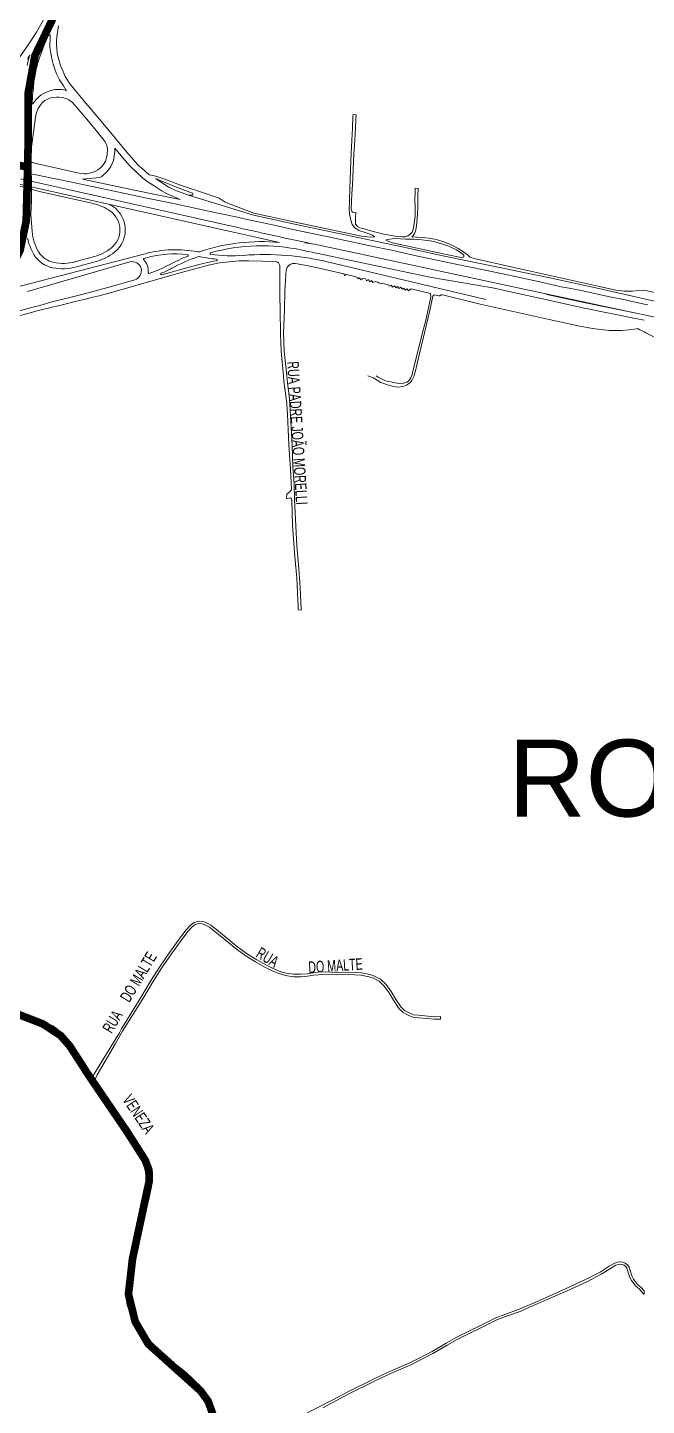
# Model space of a CAD drawing. Header units: millimetres. Extents: x 617885 to 663705, y 7172943 to 7234736.
# Drawn here: x 650598 to 651403, y 7183461 to 7185253 of the extents above; entities that cross this region are included whole.
import ezdxf

# ---------------------------------------------------------------- set-up
doc = ezdxf.new("R2010")
doc.units = ezdxf.units.MM
doc.layers.add('BAIRROS', color=12, linetype='Continuous')
doc.layers.add('TOP_VIAS 10.000', color=7, linetype='Continuous', lineweight=9)
doc.layers.add('VIAS', color=7, linetype='Continuous', lineweight=5)
doc.styles.add('LDUP', font='LDUP.SHX')
doc.styles.get("Standard").update_dxf_attribs({"font": 'arial.ttf'})

msp = doc.modelspace()

# ---------------------------------------------------------------- linework, layer by layer
at = {"layer": 'BAIRROS', "lineweight": 40, "ltscale": 0.3, "const_width": 10}
for points in [[(649265, 7186005.1), (649419.3, 7185903), (649530.2, 7185802.2), (649704.9, 7185597.1), (649798.9, 7185492), (649953.7, 7185351.4), (650110, 7185248.3), (650234.6, 7185183), (650417.5, 7185116.6), (650505.3, 7185088.1), (650598, 7185071.6), (650596.2, 7185001.4), (650588.3, 7184963.5), (650569.4, 7184926.2), (650553.2, 7184899.4), (650023.2, 7184755.2), (648828.1, 7184425.8)], [(650672.8, 7185351.9), (650607.6, 7185216.4), (650598.8, 7185168.2), (650598.5, 7185089.9), (650598, 7185071.6), (650505.3, 7185088.1), (650417.5, 7185116.6), (650234.6, 7185183), (650110, 7185248.3), (649953.7, 7185351.4)], [(650672.8, 7185351.9), (650607.6, 7185216.4), (650598.8, 7185168.2), (650598.5, 7185089.9), (650598, 7185071.6), (650598, 7185071.6), (650598, 7185071.6), (650598, 7185071.6), (650596.2, 7185001.4), (650588.3, 7184963.5)], [(650841.1, 7183443.7), (650832.7, 7183466.8), (650823, 7183480), (650755, 7183541), (650738, 7183570), (650729.2, 7183605.6), (650734.5, 7183651.9), (650752.5, 7183735.8), (650756, 7183752), (650755.9, 7183767), (650751, 7183780), (650726.4, 7183818.5), (650677.8, 7183889.8), (650652.7, 7183928.7), (650641, 7183942), (650617.7, 7183957.3), (650542.2, 7183986.5)], [(650542.2, 7183986.5), (650617.7, 7183957.3), (650641, 7183942), (650652.7, 7183928.7), (650677.8, 7183889.8), (650726.4, 7183818.5), (650751, 7183780), (650755.9, 7183767), (650756, 7183752), (650752.5, 7183735.8), (650734.5, 7183651.9), (650729.2, 7183605.6), (650738, 7183570), (650755, 7183541), (650823, 7183480), (650832.7, 7183466.8), (650841.1, 7183443.7)]]:
    msp.add_lwpolyline(points, dxfattribs=at)
at = {"layer": 'VIAS', "color": 253}
for p, q in [((650863.8, 7184987.1), (650587.2, 7185049.2)), ((650865.4, 7184994.2), (650588.7, 7185056.3)), ((650659.6, 7184948.3), (650685.2, 7184955.3)), ((650661.5, 7184941.6), (650687.1, 7184948.6)), ((650772.6, 7184931.5), (650812.8, 7184942.6)), ((650989.7, 7184947.9), (651194.1, 7184899.1))]:
    msp.add_line(p, q, dxfattribs=at)
at = {"layer": 'VIAS', "color": 253, "flags": 128}
for points in [[(650077.8, 7185274.4), (650165.2, 7185225), (650244.8, 7185186.2), (650247.5, 7185184.8), (650312.4, 7185159.5), (650394.6, 7185131.3), (650414.5, 7185125.3), (650433.7, 7185123.5), (650440.5, 7185124.1), (650448.6, 7185125.2), (650456, 7185126.5), (650470.5, 7185130.9), (650485.5, 7185137.8), (650507.5, 7185151.5), (650527, 7185163.5), (650547.2, 7185176.6), (650556.8, 7185183.1), (650566.1, 7185191.2), (650573, 7185197.1), (650579.6, 7185204.7), (650589.3, 7185216.6), (650599.7, 7185231.5), (650609.5, 7185247), (650620.2, 7185265.9)], [(650604, 7185153.3), (650604.5, 7185165), (650605.7, 7185173.9), (650606.3, 7185182.8), (650607.8, 7185190.9), (650609.2, 7185198.7), (650611.3, 7185207), (650613.7, 7185214.8), (650616.5, 7185221.9), (650619.3, 7185229.1), (650622.1, 7185236.2), (650624.7, 7185242.3), (650626.1, 7185243.5), (650627, 7185243.5), (650627.4, 7185243), (650627.5, 7185242), (650627.4, 7185237.3), (650627.1, 7185232.2), (650627, 7185227.5), (650628.2, 7185219.5), (650629.5, 7185212.4), (650631.3, 7185205.3), (650633.5, 7185198.6), (650635.6, 7185192.5), (650639.3, 7185185), (650642.1, 7185180.9), (650644.6, 7185176.9), (650648.3, 7185171.2), (650648.8, 7185170.7), (650646.8, 7185171.4), (650642.4, 7185172.2), (650638.6, 7185172.4), (650633.2, 7185172.1), (650628, 7185171), (650623.3, 7185169.4), (650618.7, 7185167.2), (650615.7, 7185165.3), (650612.6, 7185162.8), (650609.3, 7185159.3), (650607.3, 7185157.1), (650605.9, 7185155.3), (650604.8, 7185153.8), (650603.8, 7185153.3)], [(650597.3, 7185203.5), (650598.8, 7185209.9), (650600.8, 7185216.8), (650597.7, 7185212.3)], [(650691.4, 7185057.9), (650692.9, 7185058.4), (650694.4, 7185059.3), (650696.8, 7185061.3), (650700.2, 7185064.3), (650703.5, 7185068.1), (650706.1, 7185072), (650708.2, 7185076.2), (650709.7, 7185079.9), (650710.8, 7185085.5), (650711.3, 7185091.8), (650711.4, 7185096), (650717.6, 7185088.7), (650724.6, 7185080.3), (650731.4, 7185072.7), (650748.1, 7185057.2), (650754.7, 7185052), (650762.7, 7185046.9), (650771.9, 7185041), (650779.6, 7185036.8), (650796.6, 7185029.1), (650753.6, 7185038), (650669.3, 7185055.9), (650691.4, 7185057.8)], [(651405.1, 7184892.1), (651400, 7184893.2), (651390.4, 7184895.2), (651380.5, 7184897.5), (651375.2, 7184898.6), (651353.2, 7184903.3), (651320.4, 7184910.4), (651302.5, 7184914.1), (651292.3, 7184915.9), (651260.3, 7184923.1), (651248.5, 7184925.5), (651234.6, 7184928.7), (651218.4, 7184932), (651191.1, 7184937.9), (651157.1, 7184944.9), (651107.4, 7184955.3), (651071.5, 7184963.2), (651041.5, 7184969.5), (650987.3, 7184981.2), (650945.2, 7184990), (650918.9, 7184995.7), (650894.2, 7185000.9), (650879.6, 7185004.3), (650870.9, 7185006.1), (650847.7, 7185011), (650787.6, 7185024), (650752.9, 7185030.8), (650718.7, 7185038.2), (650643, 7185054.4), (650604.3, 7185062.4), (650603, 7185062.6)], [(650552.8, 7184907.4), (650750.8, 7184958.7)], [(650958.6, 7184973.1), (650971.4, 7184971.3), (651381.4, 7184883), (651392.1, 7184880.9)], [(651273.4, 7184905.9), (651321.7, 7184895.2), (651392.1, 7184880.9), (651400, 7184879.2), (651478.3, 7184862.6), (651505.1, 7184857.2), (651511.2, 7184855.8), (651543.2, 7184848.7), (651551.9, 7184846.9), (651620.8, 7184832.4), (651662.9, 7184824.8)]]:
    msp.add_lwpolyline(points, dxfattribs=at)
at = {"layer": 'VIAS', "color": 253}
for points in [[(651419.8, 7184907.2), (651400, 7184911.2), (651397.1, 7184910.5), (651393.3, 7184911), (651385, 7184910.1), (651381.3, 7184910.2), (651374.2, 7184910.2), (651363.1, 7184911.2), (651341.8, 7184916.2), (651228.7, 7184941.3), (651179.1, 7184952.4), (651173.4, 7184954.2), (651170.7, 7184957), (651170.7, 7184957.2), (651158.3, 7184965.7), (651149.1, 7184970.2), (651139.3, 7184974.4), (651129.4, 7184977.1), (651120.1, 7184978.9), (651112.3, 7184979.8), (651104.2, 7184980.2), (651097.8, 7184980.6), (651099.8, 7184982.6), (651101.9, 7184985.8), (651103.1, 7184989.7), (651103.9, 7184995.4), (651105, 7185003.7), (651105.5, 7185018.7), (651105.5, 7185026.8), (651105.6, 7185034.6), (651106.2, 7185043.7), (651102, 7185043.8), (651102, 7185036.8), (651101.9, 7185029.6), (651102.3, 7185018.8), (651102, 7185007.8), (651101.1, 7184998.4), (651100, 7184992.2), (651098.4, 7184986.9), (651095.5, 7184984.1), (651092.5, 7184982.1), (651089.6, 7184980.8), (651085.3, 7184980.6), (651075.7, 7184981.4), (651059.7, 7184984.6), (651045.8, 7184988.3), (651037.4, 7184990.5), (651030.3, 7184992.6), (651027.2, 7184994.3), (651024.5, 7184997.1), (651024.7, 7185005.6), (651025, 7185012.4), (651020.7, 7185012.9), (651019.9, 7185014.2), (651018.9, 7185016.8), (651019.9, 7185036.6), (651020.5, 7185048.2), (651022.6, 7185088.6), (651023.5, 7185105.8), (651024.9, 7185132.2), (651025.1, 7185134.5), (651025.3, 7185139.5), (651021.5, 7185139.8), (651021.3, 7185137.1), (651020.6, 7185122.2), (651019.9, 7185106.4), (651018.7, 7185079.7), (651017.2, 7185043.2), (651016.2, 7185015.3), (651016.6, 7185010.8), (651017.6, 7185006.5), (651018.6, 7185002.6), (651020.3, 7184996.7), (651021.8, 7184994.6), (651023.9, 7184992.3), (651029, 7184989.1), (651038.3, 7184985.8), (651046.7, 7184982.7), (651049.2, 7184981.1), (651049.2, 7184980.6), (651043.8, 7184980.5), (651032.2, 7184981.7), (650948.2, 7184999.5), (650892.3, 7185011.7), (650862.7, 7185022.9), (650855.2, 7185025.9), (650847.1, 7185031.1), (650821.5, 7185039.6), (650795.4, 7185048.4), (650776.6, 7185055.8), (650764.9, 7185059.7), (650756, 7185061.5), (650746.9, 7185069.7), (650742.9, 7185073.2), (650737.7, 7185078.9), (650733.6, 7185083.5), (650729.6, 7185087.9), (650720.7, 7185098.5), (650706.5, 7185115.6), (650699.7, 7185123.9), (650691.4, 7185133.6), (650685.3, 7185140.7), (650679.9, 7185147.5), (650673.5, 7185155.1), (650667.6, 7185162.1), (650661.3, 7185169.7), (650655, 7185177.2), (650651.3, 7185182.3), (650646.9, 7185189.3), (650644.2, 7185195.7), (650640.6, 7185203.5), (650637.2, 7185215.7), (650636.6, 7185220.2), (650636.2, 7185225.5), (650635.6, 7185230.2), (650635.7, 7185235.1), (650636.1, 7185241.3), (650638.4, 7185254.9)], [(650677.1, 7185131.3), (650664.7, 7185146), (650656.3, 7185155.6), (650651.7, 7185158.7), (650649.1, 7185160.2), (650643.3, 7185161.8), (650638.8, 7185162.4), (650635.6, 7185162.4), (650631.7, 7185162), (650627.8, 7185161.3), (650624.4, 7185159.7), (650620.6, 7185157.8), (650616.9, 7185155), (650614.4, 7185151.7)], [(650614.4, 7185151.7), (650611.7, 7185147.6), (650609.7, 7185142.6), (650608.4, 7185136.3), (650607, 7185126.3), (650605.2, 7185113.8), (650602.8, 7185094), (650603.2, 7185027.3)], [(650602.9, 7185077.4), (650604.2, 7185077.2), (650609.1, 7185075.9), (650663, 7185064.1), (650667.7, 7185063.2), (650671.7, 7185062.8), (650674.5, 7185062.7), (650678.6, 7185063.4), (650682, 7185064.2), (650685.6, 7185065.8), (650689.4, 7185067.7), (650692.5, 7185070.2), (650694.4, 7185072.3), (650696.6, 7185074.8), (650699.3, 7185079.2), (650700.7, 7185083.4), (650701.6, 7185087.8), (650701.9, 7185094.9), (650701, 7185099.7), (650699.1, 7185104.3), (650697.7, 7185106), (650687, 7185118.8), (650677.1, 7185131.3)], [(650602.8, 7185094), (650603.2, 7185027.3), (650602.1, 7185009.8), (650603.8, 7184987.6)], [(650533.3, 7185061.5), (650615.4, 7185039.2), (650683.7, 7185023.9)], [(651413.4, 7184897.2), (651400, 7184900.3), (651341.2, 7184913.7), (651277.2, 7184927.2), (651140.3, 7184955.6), (651083.3, 7184968.1), (651021.6, 7184981), (650947.6, 7184996.7), (650891.7, 7185008.8), (650805.9, 7185035.3), (650811, 7185034.7), (650812.5, 7185035.1), (650812.9, 7185036.1), (650812.5, 7185037.4), (650791.9, 7185045.2), (650774.7, 7185052.3), (650764.6, 7185056.5), (650772.1, 7185051.2), (650781.8, 7185045.4), (650790.8, 7185041.1), (650805.9, 7185035.3)], [(650975.9, 7184959), (651121.3, 7184928.1), (651205.2, 7184914)], [(650588.7, 7184878.3), (650610.4, 7184884.3), (650629.8, 7184889.1), (650644.7, 7184892.7), (650661.8, 7184896.9), (650673.3, 7184899.7), (650682.9, 7184902.2), (650690.9, 7184904.2), (650706.7, 7184908.4), (650720.5, 7184912.3), (650734.3, 7184916.2), (650746, 7184919.4), (650799.6, 7184934.9), (650815.4, 7184939), (650835, 7184944.1), (650847.8, 7184946.8), (650860.1, 7184948.2), (650873.2, 7184949.3), (650885.6, 7184949.4), (650921.2, 7184948.8), (650923.3, 7184947.9), (650924.2, 7184946.8), (650925.2, 7184945.3), (650926.1, 7184943.3), (650926.2, 7184942), (650926, 7184923), (650926.1, 7184904.3), (650926.6, 7184885.1), (650927.2, 7184854.5), (650927.7, 7184831.9), (650930.8, 7184800), (650931.5, 7184792.9), (650935.2, 7184764.6), (650935.8, 7184754.9), (650935.9, 7184750.3), (650938, 7184710.4), (650939.8, 7184678.8), (650941.1, 7184652.3), (650940.5, 7184651), (650939.4, 7184649.4), (650937.9, 7184648.3), (650935.4, 7184646.3), (650935, 7184640.4), (650937.6, 7184641.1), (650939.5, 7184641.3), (650940.5, 7184641.1), (650941.5, 7184640), (650941.9, 7184638.8), (650942.8, 7184605.5), (650945.8, 7184565.2), (650948.2, 7184537), (650949.7, 7184508.2), (650949.8, 7184501.9), (650949.8, 7184495.6), (650954.1, 7184495.4), (650954.1, 7184496.5), (650953.6, 7184505.8), (650952.6, 7184524.8), (650950.9, 7184549), (650948.3, 7184579.1), (650945.2, 7184639.3), (650944.7, 7184659.5), (650943.2, 7184681.2), (650942, 7184709.8), (650940.7, 7184732.7), (650938.5, 7184770.2), (650936, 7184791.5), (650935.1, 7184800), (650931.8, 7184832), (650931.1, 7184855.8), (650931.6, 7184875.8), (650932.1, 7184885.8), (650932.5, 7184910.2), (650934.4, 7184938), (650934.8, 7184939.4), (650935.4, 7184940.5), (650936.6, 7184942), (650938.4, 7184943.9), (650940.5, 7184945), (650942.8, 7184946.2), (650946.2, 7184945.9), (650958.6, 7184943.9), (650977.4, 7184939.8), (651009.5, 7184932.7), (651010.9, 7184930.5), (651013, 7184931.8), (651026.6, 7184928.2), (651027.8, 7184926.2), (651029.9, 7184927.5), (651031.4, 7184925), (651034.2, 7184926.7), (651037.4, 7184925.9), (651038.8, 7184923.5), (651041.3, 7184925.1), (651042.9, 7184922.4), (651045.6, 7184924), (651047.3, 7184921.2), (651050, 7184922.8), (651053.8, 7184921.8), (651054.5, 7184920.7), (651058.9, 7184919.7), (651060, 7184920.2), (651067.3, 7184918.4), (651068.5, 7184916.4), (651070.8, 7184917.9), (651072.5, 7184915.3), (651075.1, 7184917), (651076.9, 7184914.4), (651079.4, 7184916.1), (651081.1, 7184913.6), (651083.6, 7184915.2), (651085.3, 7184912.6), (651087.6, 7184914.1), (651089.3, 7184911.5), (651092, 7184913.2), (651093.7, 7184910.6), (651096.9, 7184912.9), (651122.2, 7184907.1), (651122.7, 7184902.9), (651120.8, 7184894.6), (651115.9, 7184872.3), (651111.5, 7184854.7), (651105.7, 7184831.5), (651098.8, 7184804.4), (651097.7, 7184800), (651097.6, 7184799.8), (651096.5, 7184797.4), (651093.9, 7184793.5), (651091.8, 7184791.9), (651086.9, 7184790.5), (651080.8, 7184790), (651063.5, 7184793.5), (651054, 7184798.3), (651051.3, 7184800)], [(650730.9, 7184948.1), (650597.7, 7184909.5)], [(650561.8, 7184873.7), (650563.4, 7184874.9), (650565.6, 7184876.5), (650568.6, 7184878.2), (650573.5, 7184880.5), (650579.1, 7184882.4), (650599.9, 7184888), (650610.4, 7184890.7), (650618.1, 7184892.7), (650628.3, 7184895.7), (650668.5, 7184905.7), (650702.4, 7184914.8), (650737.4, 7184925)], [(651040.8, 7184800), (651047.9, 7184797.2), (651057.6, 7184791.5), (651068.6, 7184787.4), (651078.7, 7184785.2), (651086, 7184786.1), (651090.9, 7184787.9), (651093.5, 7184789.5), (651095.4, 7184790.8), (651096.7, 7184792), (651098, 7184793.9), (651099.3, 7184796.3), (651100.7, 7184800), (651101, 7184800.9), (651102.8, 7184806.5), (651105, 7184815.8), (651121.2, 7184884.8), (651125.2, 7184903.7), (651127.1, 7184905.4), (651132.9, 7184903.8), (651134.5, 7184904.2), (651135.2, 7184904.7), (651136, 7184905.2), (651137.6, 7184905.5), (651186.8, 7184893.3), (651233.8, 7184882.8), (651276.7, 7184873.4), (651314.2, 7184864.9), (651332.8, 7184861.6), (651355.2, 7184859.1), (651364.9, 7184858.9), (651370.5, 7184858.8), (651380.8, 7184859.9), (651390.3, 7184861.3), (651391.6, 7184861.4), (651392.5, 7184861.1), (651394.6, 7184860), (651400, 7184857.1), (651402.1, 7184856), (651412.7, 7184850.5)], [(651400, 7184872.2), (651390.8, 7184874.2), (651320.3, 7184888.5), (651271.9, 7184899.2), (651226.2, 7184909.2), (651200.9, 7184914.7)], [(650839.6, 7183458), (650835.9, 7183465.9), (650831.6, 7183474.2), (650827.3, 7183480.5), (650821.9, 7183487.1), (650816.6, 7183492.4), (650812.2, 7183496.4), (650804.6, 7183503.5), (650795.5, 7183510.8), (650785.9, 7183518.2), (650771.9, 7183530), (650766.2, 7183535.7), (650760.7, 7183541.3), (650755.2, 7183548.3), (650752.7, 7183551), (650749.3, 7183555.7), (650746.3, 7183560.9), (650743.2, 7183566.8), (650740.1, 7183573.7), (650738.4, 7183579.2), (650736.3, 7183586), (650734.6, 7183592.3), (650733.1, 7183598.5), (650732.7, 7183603), (650732.6, 7183607.5), (650732.8, 7183613.6), (650732.9, 7183618.9), (650734.1, 7183625), (650735.2, 7183633.8), (650735.9, 7183639.7), (650736.9, 7183647.4), (650738.1, 7183655.5), (650739.7, 7183662.6), (650741.6, 7183670.8), (650743.6, 7183680.1), (650744.9, 7183687.4), (650747, 7183696), (650749.3, 7183704.5), (650751.5, 7183713.9), (650753.9, 7183722.5), (650755.8, 7183728.7), (650757.2, 7183735.4), (650758.6, 7183743), (650759.7, 7183749), (650760.1, 7183755.4), (650759.8, 7183762), (650758.8, 7183768.2), (650758.1, 7183772.1), (650751.3, 7183785.7), (650742.6, 7183800), (650739.4, 7183805.2), (650724.8, 7183825.9), (650708.3, 7183850.6), (650689.1, 7183879.2), (650687, 7183882.3), (650686.5, 7183883.9), (650686.4, 7183885.5), (650686.7, 7183887.3), (650688.5, 7183890.9), (650712.2, 7183931.7), (650721.5, 7183948), (650749.3, 7183992.1), (650760.6, 7184011), (650772.3, 7184029.5), (650785.3, 7184048.2), (650797.7, 7184065.7), (650806.4, 7184077.2), (650811.7, 7184083.1), (650816.2, 7184086.4), (650821.3, 7184087.8), (650825.3, 7184087.4), (650827.8, 7184086.6), (650829.3, 7184085.8), (650834.8, 7184083.2), (650842.1, 7184077), (650854.4, 7184067), (650867.5, 7184056.2), (650881.2, 7184046.3), (650894.6, 7184037.9), (650907.5, 7184030.6), (650917.9, 7184025.4), (650926.5, 7184022.2), (650933.5, 7184020), (650943.7, 7184018.5), (650953.5, 7184018.6), (650962.2, 7184019.1), (650970.1, 7184020.6), (650976.5, 7184021.2), (650986, 7184021.8), (650999.9, 7184021), (651016.1, 7184021.3), (651031.5, 7184020.4), (651042.3, 7184018.6), (651048, 7184016.5), (651055.4, 7184012.6), (651061.9, 7184006.5), (651068.2, 7183997.7), (651074.1, 7183988.1), (651081.4, 7183976.9), (651086.6, 7183971.9), (651093.2, 7183968.8), (651099.2, 7183966.1), (651106.7, 7183965.3), (651118.4, 7183964.4), (651127.3, 7183963.3), (651135.2, 7183963.6), (651135.1, 7183966.7), (651127.4, 7183966.4), (651118.7, 7183967.5), (651107, 7183968.4), (651100, 7183969.2), (651094.5, 7183971.7), (651088.4, 7183974.6), (651083.8, 7183978.9), (651076.7, 7183989.8), (651070.8, 7183999.4), (651064.3, 7184008.5), (651057.3, 7184015.2), (651049.3, 7184019.4), (651043.1, 7184021.6), (651031.8, 7184023.5), (651016.2, 7184024.4), (650999.9, 7184024.2), (650986, 7184024.9), (650976.2, 7184024.3), (650969.7, 7184023.7), (650961.8, 7184022.2), (650953.4, 7184021.7), (650943.9, 7184021.7), (650934.2, 7184023.1), (650927.5, 7184025.1), (650919.2, 7184028.3), (650909, 7184033.4), (650896.2, 7184040.6), (650882.9, 7184048.9), (650869.4, 7184058.7), (650856.4, 7184069.5), (650844.1, 7184079.4), (650836.5, 7184085.8), (650830.7, 7184088.6), (650829.1, 7184089.5), (650825.9, 7184090.5), (650821.1, 7184090.9), (650814.8, 7184089.3), (650809.6, 7184085.4), (650803.9, 7184079), (650795.2, 7184067.5), (650782.8, 7184050), (650769.7, 7184031.2), (650758, 7184012.6), (650746.7, 7183993.7), (650720.1, 7183951), (650717.4, 7183945.6), (650700.6, 7183918.3), (650684.2, 7183891.3), (650683.3, 7183890.3), (650682.3, 7183889.8), (650681.1, 7183890.3), (650679.8, 7183891.2), (650669.5, 7183908.3), (650654.2, 7183931.6), (650647.5, 7183939.9), (650643, 7183944.9), (650635.5, 7183951.3), (650630.9, 7183954.7), (650625.2, 7183957.5), (650617.4, 7183961.1), (650608.1, 7183965.2), (650599.5, 7183968.3), (650587.6, 7183972.9)], [(650588.5, 7183965.2), (650610.2, 7183957.5), (650624.3, 7183949.8), (650630.1, 7183946.4), (650634.5, 7183943.6), (650639.2, 7183939.6)], [(650639.2, 7183939.6), (650644.1, 7183934.3)], [(650644.1, 7183934.3), (650648.1, 7183929.1), (650654.2, 7183921.5), (650665.8, 7183902.4)], [(650665.8, 7183902.4), (650679.1, 7183882.3), (650696.7, 7183855.7), (650709.9, 7183836.1)], [(650709.9, 7183836.1), (650718.2, 7183824.3)], [(650718.2, 7183824.3), (650724, 7183814.9)], [(650724, 7183814.9), (650725, 7183813.2), (650731.3, 7183804.7)], [(650731.3, 7183804.7), (650734.3, 7183800), (650739.5, 7183792), (650746.5, 7183779.4), (650749.6, 7183771.5), (650752, 7183763.2)], [(650752, 7183763.2), (650752.3, 7183760.3), (650752.3, 7183758.1)], [(650752.3, 7183758.1), (650752.1, 7183754)], [(650752.1, 7183754), (650751.1, 7183743.8), (650748.7, 7183733.1)], [(650748.7, 7183733.1), (650745.6, 7183719.8), (650742.9, 7183709.3), (650739.4, 7183693.3), (650736.1, 7183676.3)], [(650736.1, 7183676.3), (650732.7, 7183657.7)], [(650732.7, 7183657.7), (650730.4, 7183644), (650729.1, 7183634.9)], [(650729.1, 7183634.9), (650727.8, 7183626.5)], [(650982, 7183458), (651016.7, 7183476.5), (651049.2, 7183492.6), (651067.6, 7183501.5), (651096.6, 7183514.1), (651125.4, 7183528.7), (651143.9, 7183539.5), (651156.8, 7183546.8), (651170.6, 7183553.8), (651192.9, 7183564.7), (651208.3, 7183572.6), (651219.7, 7183576.7), (651238.6, 7183583.4), (651251.1, 7183588.8), (651265, 7183594.8), (651300.1, 7183610.3), (651326.2, 7183622.4), (651344.2, 7183631.6), (651356.2, 7183639.3), (651363.4, 7183643.4), (651366.3, 7183644.5), (651368.7, 7183644.6), (651371.4, 7183644.3), (651373.9, 7183643.3), (651376.3, 7183641.7), (651377.7, 7183639.5), (651378.8, 7183635.7), (651381.1, 7183628.3), (651383.5, 7183623.5), (651389.4, 7183616.3), (651393.6, 7183612.8), (651399.7, 7183605.9), (651400, 7183605.9), (651400, 7183610.3), (651395.7, 7183615.1), (651391.6, 7183618.5), (651386.2, 7183625.2), (651384, 7183629.5), (651381.8, 7183636.6), (651380.6, 7183640.7), (651378.6, 7183644), (651375.3, 7183646.1), (651372.2, 7183647.3), (651368.8, 7183647.7), (651365.6, 7183647.6), (651362.1, 7183646.2), (651354.6, 7183642), (651342.7, 7183634.3), (651324.8, 7183625.2), (651298.8, 7183613.1), (651263.9, 7183597.4), (651251, 7183591.8), (651237.5, 7183586.1), (651218.7, 7183579.4), (651207.2, 7183575.2), (651191.6, 7183567.3), (651169.4, 7183556.4), (651155.4, 7183549.3), (651142.5, 7183542), (651124.1, 7183531.2), (651095.4, 7183516.7), (651066.4, 7183504.1), (651048, 7183495.1), (651015.4, 7183479), (650994.3, 7183467.8), (650955.9, 7183448.3)], [(650726.3, 7183612.6), (650725.8, 7183609.2), (650725.9, 7183604.1), (650726.5, 7183599.4), (650727.3, 7183593.3), (650728.7, 7183588.2), (650730.8, 7183581.4), (650733, 7183574.8)], [(650727, 7183620.4), (650726.3, 7183612.6)], [(650727.1, 7183621.4), (650727, 7183620.4)], [(650727.2, 7183623), (650727.1, 7183621.4)], [(650727.8, 7183626.5), (650727.2, 7183623)], [(650733, 7183574.8), (650735, 7183568.9)], [(650735, 7183568.9), (650743.1, 7183553.5)], [(650743.1, 7183553.5), (650748.7, 7183544.5), (650750.6, 7183541.4)], [(650750.6, 7183541.4), (650751.7, 7183539.3), (650759.9, 7183532.2), (650766.4, 7183526.2), (650781.8, 7183513.1)], [(650781.8, 7183513.1), (650789.2, 7183507.4)], [(650789.2, 7183507.4), (650811.8, 7183487.7), (650818.7, 7183480.9), (650823.5, 7183474.4)], [(650823.5, 7183474.4), (650829.2, 7183466), (650833.8, 7183456.4), (650836.8, 7183448.5), (650837.9, 7183444.3), (650838.6, 7183441.5)]]:
    msp.add_lwpolyline(points, dxfattribs=at)
at = {"layer": 'VIAS', "color": 253, "flags": 128}
msp.add_lwpolyline([(651067.9, 7184974.5), (651072.5, 7184973), (651140.8, 7184958.1), (651162.1, 7184953.7), (651164.9, 7184954.1), (651165.4, 7184955.5), (651165.4, 7184957.1), (651164.1, 7184958.3), (651156.1, 7184963.9), (651144.8, 7184968.9), (651136.6, 7184971.6), (651127.8, 7184974.2), (651121.5, 7184975.6), (651111, 7184976.8), (651100.6, 7184977.5), (651089.9, 7184977.9), (651075.9, 7184978.4), (651065.8, 7184977.4), (651064.5, 7184976.7), (651064.5, 7184976.2)], close=True, dxfattribs=at)
at = {"layer": 'VIAS', "color": 253}
msp.add_lwpolyline([(650752.3, 7184953.4), (650749.7, 7184952.7, 0.568699), (650749.2, 7184951)], format="xyb", dxfattribs=at)
for centre, radius, start, end in [((650670.5, 7184965.3), 60, 54.2219, 77.3508), ((650688.1, 7184989.7), 37, 308.3861, 64.0756), ((650688.1, 7184989.7), 30, 308.3861, 54.2219), ((653054.4, 7194747.9), 9996.4, 257.35079, 257.94835), ((650663.6, 7184992.3), 67, 191.3087, 211.1101), ((650663.6, 7184992.3), 60, 184.4597, 211.1101), ((650902.6, 7184719), 255.5, 84.7944, 108.4667), ((653054.4, 7194747.9), 10003.6, 257.35079, 257.71413), ((650637.9, 7184976.8), 37, 211.1101, 258.6068), ((650637.9, 7184976.8), 30, 211.1101, 258.6068), ((650669.4, 7185013.2), 60, 285.2571, 308.3861), ((650669.4, 7185013.2), 67, 285.2571, 308.3861), ((650790.3, 7184814), 150, 78.9137, 105.2572), ((650790.3, 7184814), 144.5, 83.7107, 105.2572), ((650806, 7184956.6), 1, 292.1234, 83.7107), ((650820.1, 7184966.1), 5, 258.9137, 288.4667), ((650836.4, 7184959), 1, 105.4211, 261.9593), ((650902.6, 7184719), 250, 77.89, 105.4211), ((650864.2, 7185156.1), 200, 261.9593, 274.3732), ((650906.7, 7184600.7), 357, 76.5641, 94.3732), ((653054.4, 7194747.9), 10007.2, 257.89005, 258.01207), ((650643.9, 7185006.2), 67, 258.6068, 285.2572), ((650643.9, 7185006.2), 60, 258.6068, 285.2572), ((650734, 7184936.5), 12, 286.18, 105.2586), ((650734, 7184936.5), 21, 353.7567, 43.7646), ((650692.4, 7185116.9), 194.5, 289.1638, 297.8497), ((650692.4, 7185116.9), 200, 293.4416, 297.8497), ((650902.6, 7184719), 255.5, 112.1234, 117.8497), ((650902.6, 7184719), 250, 109.4314, 117.8497), ((650906.7, 7184600.7), 354.5, 100.1913, 105.3523), ((650821.1, 7184950), 5, 78.1768, 109.4314), ((650864.2, 7185156.1), 205.5, 258.1768, 264.3229), ((650843.8, 7184950.6), 1, 280.1913, 84.3229), ((650755.9, 7184934.1), 1, 173.7567, 289.1638), ((650772.3, 7184932.5), 1, 113.4416, 285.3523), ((650651.6, 7184997.3), 100, 283.8824, 285.3523)]:
    msp.add_arc(centre, radius, start, end, dxfattribs=at)

# ---------------------------------------------------------------- texts
at = {"layer": 'BAIRROS', "lineweight": 40, "ltscale": 0.3}
msp.add_text('RONDINHA', height=100, dxfattribs=at).set_placement((651223.1, 7184226.9))
at = {"layer": 'TOP_VIAS 10.000', "color": 251, "style": 'LDUP', "width": 0.69}
for s, rotation, p in [('RUA PADRE JOÃO MORELLI', 273.6059, (650935.6, 7184818.3)), ('DO MALTE', 59, (650730.3, 7183984.2)), ('RUA', 329.1304, (650893.8, 7184044.9)), ('DO MALTE', 3.7049, (650963.7, 7184023.3)), ('RUA', 59, (650707.3, 7183943.9)), ('VENEZA', 304, (650720.6, 7183858.8))]:
    msp.add_text(s, height=15, rotation=rotation, dxfattribs=at).set_placement(p)

doc.saveas('drawing.dxf')
